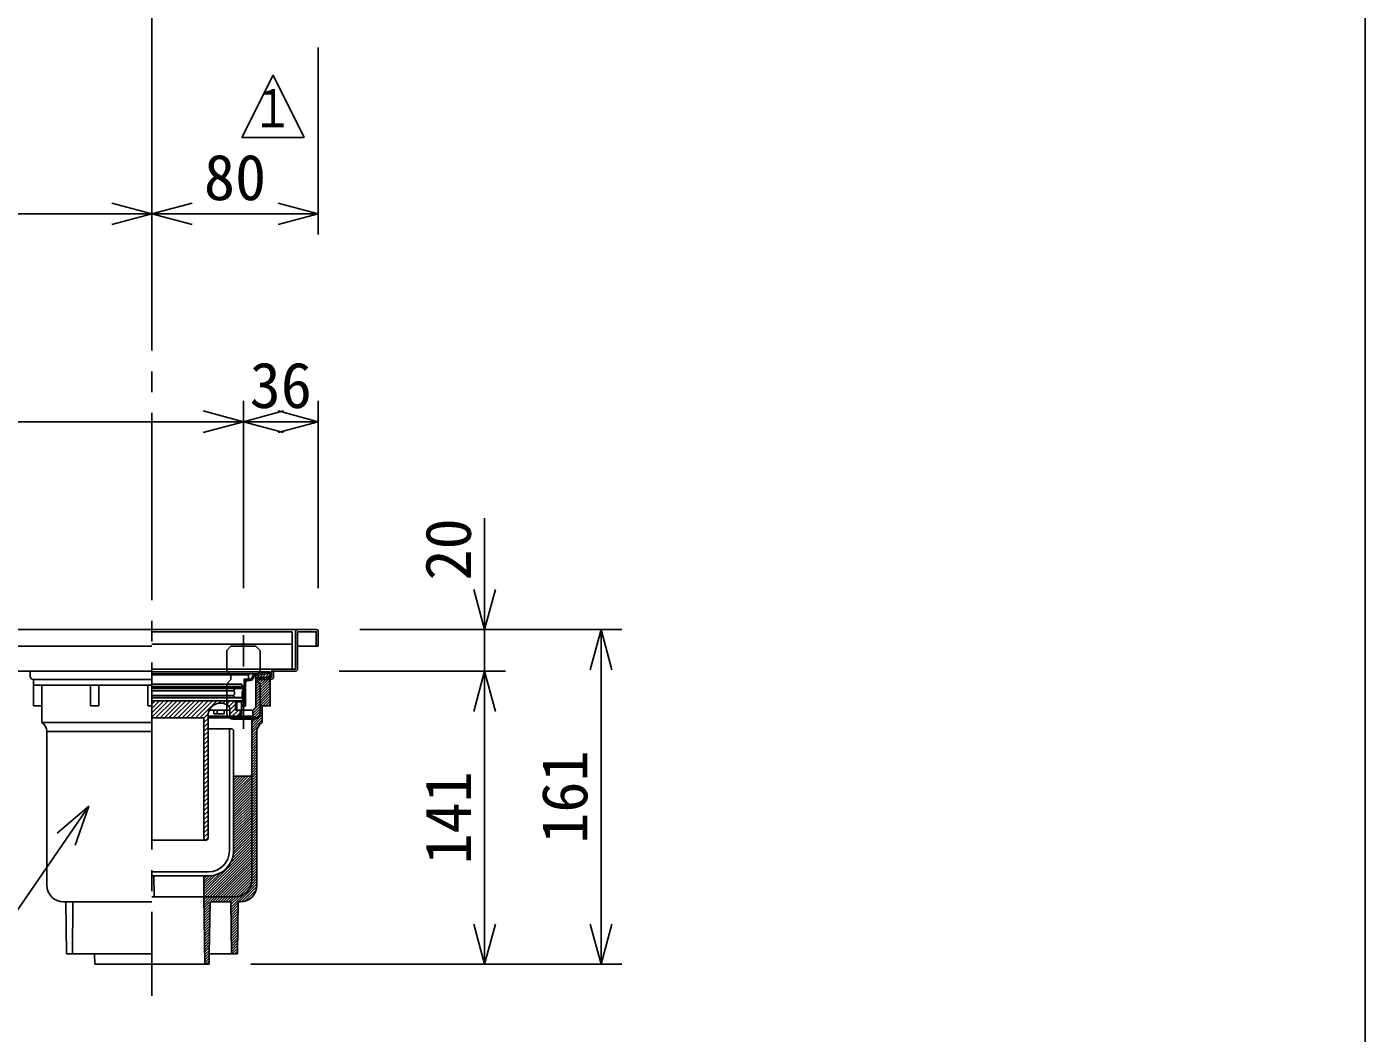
# Model space of a CAD drawing. Units: millimetres, scale not verified. Extents: x -1365 to 1365, y -930 to 870.
# Drawn here: x 721 to 1365, y -137 to 348 of the extents above; entities that cross this region are included whole.
import ezdxf
from ezdxf.enums import TextEntityAlignment as Align

# ---------------------------------------------------------------- set-up
doc = ezdxf.new("R2010")
doc.units = ezdxf.units.MM
doc.header["$LTSCALE"] = 10
doc.linetypes.add('CHAIN2', pattern=[12, 9, -1, 1, -1])
doc.linetypes.add('DASHED2', pattern=[3, 2, -1])
for name, color, linetype in [('0-0_計極細', 2, 'Continuous'), ('0-1_計細線', 3, 'Continuous'), ('0-5_寸法線', 7, 'Continuous'), ('0-7_枠細線', 5, 'Continuous'), ('0-8_枠中線', 5, 'Continuous')]:
    doc.layers.add(name, color=color, linetype=linetype)
doc.styles.add('ＭＳ ゴシック', font='')
doc.styles.get('ＭＳ ゴシック').set_extended_font_data('MS Gothic')

msp = doc.modelspace()

# ---------------------------------------------------------------- linework, layer by layer
at = {"layer": '0-0_計極細', "linetype": 'CHAIN2'}
msp.add_line((781.47, 521.79), (781.47, -118.58), dxfattribs=at)
at = {"layer": '0-0_計極細', "linetype": 'DASHED2'}
msp.add_line((825.47, 9.79), (825.47, 54.84), dxfattribs=at)
at = {"layer": '0-0_計極細'}
for p, q in [((781.47, 37.27), (838.37, 37.27)), ((781.47, 36.29), (831.45, 36.29)), ((781.47, 35.79), (827.42, 35.79)), ((828.71, 33.79), (827.52, 33.79)), ((828.71, 33.09), (827.52, 33.09)), ((827.92, 33.99), (827.92, 35.29)), ((827.97, 33.79), (827.97, 36.29)), ((831.45, 36.29), (838.37, 37.27)), ((831.45, 35.58), (838.37, 36.57)), ((831.45, 35.28), (831.8, 35.63)), ((831.45, 20.27), (831.45, 35.59)), ((838.37, 34.88), (831.45, 34.08)), ((831.45, 28.92), (837.29, 34.76)), ((831.45, 30.19), (835.85, 34.59)), ((831.45, 27.65), (838.37, 34.57)), ((831.45, 31.46), (834.41, 34.42)), ((831.45, 32.74), (832.97, 34.26)), ((831.45, 34.01), (831.53, 34.09)), ((831.45, 26.37), (838.37, 33.29)), ((831.53, 34.09), (833.28, 35.84)), ((832.97, 34.26), (834.77, 36.05)), ((834.41, 34.42), (836.25, 36.27)), ((835.85, 34.59), (837.74, 36.48)), ((837.29, 34.76), (838.37, 35.84)), ((824.97, 29.39), (781.47, 29.39)), ((781.47, 29.2), (825.62, 29.2)), ((781.47, 25.9), (820.72, 25.9)), ((781.67, 31.29), (824.67, 31.29)), ((781.67, 30.29), (825.27, 30.29)), ((821.22, 27.7), (820.72, 28.2)), ((821.22, 29.2), (821.22, 28.7)), ((821.22, 27.7), (821.22, 26.4)), ((824.67, 30.29), (824.67, 31.29)), ((824.82, 27.7), (825.62, 29.2)), ((824.82, 27.7), (824.82, 24.9)), ((824.97, 29.39), (824.97, 30.29)), ((825.77, 21.49), (825.77, 32.04)), ((826.47, 20.79), (826.47, 32.04)), ((829.97, 18.53), (838.37, 26.93)), ((831.45, 25.1), (838.37, 32.02)), ((831.45, 23.83), (838.37, 30.75)), ((831.45, 22.55), (838.37, 29.47)), ((831.45, 21.28), (838.37, 28.2)), ((781.47, 24.9), (824.82, 24.9)), ((824.97, 24.79), (781.47, 24.79)), ((781.47, 15.43), (789.34, 23.29)), ((781.47, 17.55), (787.21, 23.29)), ((781.47, 19.67), (785.09, 23.29)), ((781.47, 21.79), (782.97, 23.29)), ((783.25, 15.08), (791.46, 23.29)), ((785.37, 15.08), (793.58, 23.29)), ((787.49, 15.08), (795.7, 23.29)), ((789.61, 15.08), (797.82, 23.29)), ((791.73, 15.08), (799.94, 23.29)), ((793.86, 15.08), (802.06, 23.29)), ((795.98, 15.08), (804.19, 23.29)), ((798.1, 15.08), (806.31, 23.29)), ((800.22, 15.08), (808.43, 23.29)), ((802.34, 15.08), (810.55, 23.29)), ((804.46, 15.08), (812.67, 23.29)), ((813.72, 22.22), (814.79, 23.29)), ((815.75, 22.13), (816.91, 23.29)), ((817.3, 21.56), (819.03, 23.29)), ((818.45, 20.58), (821.16, 23.29)), ((818.97, 18.98), (821.72, 21.73)), ((818.97, 16.86), (821.72, 19.61)), ((821.22, 25.4), (821.22, 24.9)), ((824.97, 23.29), (821.72, 23.29)), ((821.72, 22.79), (825.77, 22.79)), ((822.22, 18.89), (822.22, 22.79)), ((824.47, 16.79), (824.47, 22.79)), ((824.47, 21.49), (825.77, 21.49)), ((824.47, 20.79), (826.47, 20.79)), ((824.97, 23.29), (824.97, 24.79)), ((829.97, 17.26), (838.37, 25.66)), ((829.97, 15.98), (834.47, 20.48)), ((831.45, 20.27), (829.97, 18.79)), ((834.87, 20.88), (838.37, 24.38)), ((836.14, 20.88), (838.37, 23.11)), ((837.42, 20.88), (838.37, 21.84)), ((781.47, 15.08), (806.47, 15.08)), ((806.47, 14.97), (808.52, 17.02)), ((806.47, -42.71), (806.47, 15.08)), ((806.47, 12.85), (808.47, 14.85)), ((808.47, 14.79), (808.47, 16.26)), ((808.47, -42.71), (808.47, 16.26)), ((808.47, 15.88), (829.97, 15.88)), ((808.47, 15.08), (831.45, 15.08)), ((809.03, 18.79), (818.97, 18.79)), ((811.26, 17.09), (811.26, 18.79)), ((811.26, 17.09), (816.26, 17.09)), ((812.76, 17.09), (812.76, 18.79)), ((816.26, 17.09), (816.26, 18.79)), ((818.97, 15.89), (818.97, 18.89)), ((821.97, 15.89), (818.97, 15.89)), ((820.12, 15.89), (823.12, 18.89)), ((822.26, 15.91), (823.95, 17.6)), ((823.64, 16.79), (824.47, 16.79)), ((824.47, 18.79), (829.97, 18.79)), ((829.47, 12.94), (834.47, 17.94)), ((829.47, 11.67), (834.47, 16.67)), ((829.47, 10.39), (834.47, 15.39)), ((829.47, -12), (829.47, 15.08)), ((829.47, 14.21), (830.34, 15.08)), ((829.47, 9.12), (834.47, 14.12)), ((830.73, 15.47), (834.47, 19.21)), ((806.47, 10.73), (808.47, 12.73)), ((806.47, 8.61), (808.47, 10.61)), ((806.47, 6.48), (808.47, 8.48)), ((819.72, 9.88), (808.47, 9.88)), ((818.72, -48.92), (818.72, 8.88)), ((820.72, -48.92), (820.72, 8.88)), ((829.47, 7.85), (832.6, 10.97)), ((829.47, 6.57), (832, 9.1)), ((829.47, 5.3), (831.97, 7.8)), ((829.47, 4.03), (831.97, 6.53)), ((806.47, 4.36), (808.47, 6.36)), ((806.47, 2.24), (808.47, 4.24)), ((806.47, 0.12), (808.47, 2.12)), ((806.47, -2), (808.47, 0)), ((829.47, 2.76), (831.97, 5.26)), ((829.47, 1.48), (831.97, 3.98)), ((829.47, 0.21), (831.97, 2.71)), ((829.47, -1.06), (831.97, 1.44)), ((829.47, -2.34), (831.97, 0.16)), ((806.47, -4.12), (808.47, -2.12)), ((806.47, -6.24), (808.47, -4.24)), ((806.47, -8.36), (808.47, -6.36)), ((829.47, -3.61), (831.97, -1.11)), ((829.47, -4.88), (831.97, -2.38)), ((829.47, -6.15), (831.97, -3.65)), ((829.47, -7.43), (831.97, -4.93)), ((829.47, -8.7), (831.97, -6.2)), ((806.47, -10.49), (808.47, -8.49)), ((806.47, -12.61), (808.47, -10.61)), ((806.47, -14.73), (808.47, -12.73)), ((820.72, -21.27), (829.47, -12.52)), ((829.47, -9.97), (831.97, -7.47)), ((829.47, -11.24), (831.97, -8.74)), ((829.47, -12.52), (831.97, -10.02)), ((829.47, -13.79), (831.97, -11.29)), ((829.47, -62.92), (829.47, -12)), ((829.47, -15.06), (831.97, -12.56)), ((806.47, -16.85), (808.47, -14.85)), ((806.47, -18.97), (808.47, -16.97)), ((806.47, -21.09), (808.47, -19.09)), ((828.6, -12.99), (820.72, -12.99)), ((820.72, -19.99), (827.73, -12.99)), ((820.72, -18.72), (826.46, -12.99)), ((820.72, -17.45), (825.18, -12.99)), ((820.72, -16.18), (823.91, -12.99)), ((820.72, -14.9), (822.64, -12.99)), ((820.72, -13.63), (821.36, -12.99)), ((820.72, -22.54), (829.47, -13.79)), ((820.72, -23.81), (829.47, -15.06)), ((820.72, -25.09), (829.47, -16.34)), ((820.72, -26.36), (829.47, -17.61)), ((820.72, -27.63), (829.47, -18.88)), ((829.47, -16.34), (831.97, -13.84)), ((829.47, -17.61), (831.97, -15.11)), ((829.47, -18.88), (831.97, -16.38)), ((829.47, -20.15), (831.97, -17.65)), ((829.47, -21.43), (831.97, -18.93)), ((806.47, -23.21), (808.47, -21.21)), ((806.47, -25.34), (808.47, -23.34)), ((806.47, -27.46), (808.47, -25.46)), ((820.72, -28.9), (829.47, -20.15)), ((820.72, -30.18), (829.47, -21.43)), ((820.72, -48.92), (820.72, -21.92)), ((820.72, -31.45), (829.47, -22.7)), ((820.72, -32.72), (829.47, -23.97)), ((820.72, -34), (829.47, -25.25)), ((829.47, -22.7), (831.97, -20.2)), ((829.47, -23.97), (831.97, -21.47)), ((829.47, -25.25), (831.97, -22.75)), ((829.47, -26.52), (831.97, -24.02)), ((829.47, -27.79), (831.97, -25.29)), ((806.47, -29.58), (808.47, -27.58)), ((806.47, -31.7), (808.47, -29.7)), ((806.47, -33.82), (808.47, -31.82)), ((820.72, -35.27), (829.47, -26.52)), ((820.72, -36.54), (829.47, -27.79)), ((820.72, -37.81), (829.47, -29.06)), ((820.72, -39.09), (829.47, -30.34)), ((820.72, -40.36), (829.47, -31.61)), ((829.47, -29.06), (831.97, -26.56)), ((829.47, -30.34), (831.97, -27.84)), ((829.47, -31.61), (831.97, -29.11)), ((829.47, -32.88), (831.97, -30.38)), ((829.47, -34.16), (831.97, -31.66)), ((806.47, -35.94), (808.47, -33.94)), ((806.47, -38.06), (808.47, -36.06)), ((806.47, -40.18), (808.47, -38.18)), ((820.72, -41.63), (829.47, -32.88)), ((820.72, -42.91), (829.47, -34.16)), ((820.72, -44.18), (829.47, -35.43)), ((820.72, -45.45), (829.47, -36.7)), ((820.72, -46.72), (829.47, -37.97)), ((829.47, -35.43), (831.97, -32.93)), ((829.47, -36.7), (831.97, -34.2)), ((829.47, -37.97), (831.97, -35.47)), ((829.47, -39.25), (831.97, -36.75)), ((829.47, -40.52), (831.97, -38.02)), ((807.47, -43.71), (781.47, -43.71)), ((806.47, -42.31), (808.47, -40.31)), ((807.22, -43.68), (808.47, -42.43)), ((819.38, -54.43), (829.47, -44.34)), ((820.23, -52.3), (829.47, -43.06)), ((820.59, -50.67), (829.47, -41.79)), ((820.72, -48), (829.47, -39.25)), ((820.72, -49.27), (829.47, -40.52)), ((829.47, -41.79), (831.97, -39.29)), ((829.47, -43.06), (831.97, -40.56)), ((829.47, -44.34), (831.97, -41.84)), ((829.47, -45.61), (831.97, -43.11)), ((829.47, -46.88), (831.97, -44.38)), ((806.47, -68.61), (829.47, -45.61)), ((806.47, -69.88), (829.47, -46.88)), ((806.71, -70.92), (829.47, -48.16)), ((807.98, -70.92), (829.47, -49.43)), ((809.26, -70.92), (829.47, -50.7)), ((829.47, -48.16), (831.97, -45.66)), ((829.47, -49.43), (831.97, -46.93)), ((829.47, -50.7), (831.97, -48.2)), ((829.47, -51.97), (831.97, -49.47)), ((829.47, -53.25), (831.97, -50.75)), ((810.53, -70.92), (829.47, -51.97)), ((811.8, -70.92), (829.47, -53.25)), ((813.07, -70.92), (829.47, -54.52)), ((814.35, -70.92), (829.47, -55.79)), ((815.62, -70.92), (829.47, -57.07)), ((829.47, -54.52), (831.97, -52.02)), ((829.47, -55.79), (831.97, -53.29)), ((829.47, -57.07), (831.97, -54.57)), ((829.47, -58.34), (831.97, -55.84)), ((829.47, -59.61), (831.97, -57.11)), ((781.47, -58.92), (808.72, -58.92)), ((781.47, -60.92), (782.4, -60.92)), ((782.4, -60.92), (808.72, -60.92)), ((782.47, -70.42), (782.4, -60.93)), ((806.47, -67.34), (814.23, -59.58)), ((806.47, -66.06), (812.11, -60.43)), ((806.47, -64.79), (810.47, -60.79)), ((806.47, -63.52), (809.08, -60.91)), ((806.47, -70.92), (806.47, -60.92)), ((808.72, -60.92), (806.47, -60.92)), ((806.47, -62.25), (807.8, -60.92)), ((806.47, -60.97), (806.53, -60.92)), ((816.89, -70.92), (829.47, -58.34)), ((818.16, -70.92), (829.47, -59.61)), ((819.44, -70.92), (829.47, -60.88)), ((820.71, -70.92), (829.47, -62.16)), ((822, -70.9), (829.45, -63.45)), ((828.2, -67.25), (831.97, -63.47)), ((829.2, -64.97), (831.97, -62.2)), ((829.45, -63.45), (831.97, -60.93)), ((829.47, -60.88), (831.97, -58.38)), ((829.47, -62.16), (831.97, -59.66)), ((819.48, -74.69), (823.52, -70.65)), ((819.5, -75.95), (825.8, -69.64)), ((823.3, -73.42), (831.97, -64.75)), ((823.52, -70.65), (829.2, -64.97)), ((824.6, -73.39), (831.95, -66.05)), ((825.8, -69.64), (828.2, -67.25)), ((826.15, -73.12), (831.67, -67.6)), ((828.58, -71.96), (830.51, -70.03)), ((743.22, -98.42), (743.47, -73.42)), ((806.97, -103.42), (806.47, -70.92)), ((821.47, -70.92), (806.47, -70.92)), ((806.48, -71.15), (806.71, -70.92)), ((806.49, -72.41), (807.98, -70.92)), ((806.51, -73.66), (809.26, -70.92)), ((806.53, -74.91), (810.53, -70.92)), ((806.55, -76.17), (811.8, -70.92)), ((806.57, -77.42), (809.45, -74.54)), ((806.59, -78.67), (809.43, -75.83)), ((806.61, -79.93), (809.41, -77.13)), ((809.06, -98.42), (809.47, -73.42)), ((809.47, -73.42), (819.47, -73.42)), ((810.57, -73.42), (813.07, -70.92)), ((811.85, -73.42), (814.35, -70.92)), ((813.12, -73.42), (815.62, -70.92)), ((814.39, -73.42), (816.89, -70.92)), ((815.66, -73.42), (818.16, -70.92)), ((816.94, -73.42), (819.44, -70.92)), ((818.21, -73.42), (820.71, -70.92)), ((819.47, -73.43), (822, -70.9)), ((819.72, -98.42), (819.47, -73.42)), ((819.51, -77.21), (822.97, -73.75)), ((819.52, -78.47), (822.95, -75.05)), ((819.53, -79.73), (822.92, -76.34)), ((806.63, -81.18), (809.39, -78.42)), ((806.65, -82.43), (809.37, -79.72)), ((806.67, -83.69), (809.35, -81.01)), ((806.69, -84.94), (809.32, -82.3)), ((806.71, -86.19), (809.3, -83.6)), ((819.55, -80.99), (822.9, -77.63)), ((819.56, -82.25), (822.88, -78.93)), ((819.57, -83.51), (822.86, -80.22)), ((819.59, -84.77), (822.84, -81.51)), ((819.6, -86.03), (822.82, -82.81)), ((806.73, -87.45), (809.28, -84.89)), ((806.75, -88.7), (809.26, -86.19)), ((806.76, -89.95), (809.24, -87.48)), ((806.78, -91.21), (809.22, -88.78)), ((806.8, -92.46), (809.19, -90.07)), ((819.61, -87.29), (822.8, -84.1)), ((819.62, -88.55), (822.78, -85.39)), ((819.64, -89.81), (822.76, -86.69)), ((819.65, -91.07), (822.74, -87.98)), ((819.66, -92.33), (822.72, -89.27)), ((806.82, -93.72), (809.17, -91.37)), ((806.84, -94.97), (809.15, -92.66)), ((806.86, -96.22), (809.13, -93.95)), ((806.88, -97.48), (809.11, -95.25)), ((806.9, -98.73), (809.09, -96.54)), ((819.67, -93.59), (822.7, -90.57)), ((819.69, -94.85), (822.68, -91.86)), ((819.7, -96.11), (822.66, -93.16)), ((819.71, -97.37), (822.64, -94.45)), ((819.94, -98.42), (822.61, -95.74)), ((806.92, -99.98), (809.06, -97.84)), ((806.94, -101.24), (809.04, -99.13)), ((806.96, -102.49), (809.02, -100.43)), ((807.3, -103.42), (809, -101.72)), ((821.21, -98.42), (822.59, -97.04)), ((822.48, -98.42), (822.57, -98.33)), ((808.57, -103.42), (808.98, -103.01))]:
    msp.add_line(p, q, dxfattribs=at)
for points in [[(825.77, 30.79), (825.77, 33.79), (827.72, 33.79)], [(781.47, 28.2), (820.72, 28.2), (821.22, 28.7)], [(821.22, 25.4), (820.72, 25.9), (821.22, 26.4)], [(821.72, 18.89), (821.72, 23.29), (781.47, 23.29)], [(823.97, 17.89), (823.97, 18.89), (821.72, 18.89)], [(831.45, 15.08), (829.97, 15.88), (829.97, 18.79)], [(806.47, -71.02), (806.47, -70.92), (781.47, -70.92)]]:
    msp.add_lwpolyline(points, dxfattribs=at)
for centre, radius, start, end in [((827.52, 32.04), 1.75, 90, 180), ((827.52, 32.04), 1.05, 90, 180), ((827.42, 35.29), 0.5, 24.05455, 90), ((827.72, 33.99), 0.2, 270, 360), ((827.42, 35.29), 0.5, 0, 24.05455), ((828.71, 34.79), 1, 270, 356.64911), ((828.71, 34.79), 1.7, 270, 356.64911), ((831.45, 34.54), 1.75, 90, 175.84901), ((831.45, 34.54), 1.05, 90, 175.84901), ((825.27, 30.79), 0.5, 270, 360), ((814.47, 16.26), 6, 55.16629, 180), ((815.97, 18.89), 3, 0, 50.0295), ((821.97, 17.89), 2, 270, 360), ((819.72, 8.88), 1, 90, 180), ((819.72, 8.88), 1, 0, 90), ((828.47, -12), 1, 277.18076, 360), ((807.47, -42.71), 1, 180, 270.00046), ((807.47, -42.71), 1, 269.99954, 360), ((808.72, -48.92), 10, 270, 360), ((808.72, -48.92), 12, 270, 360), ((821.47, -62.92), 8, 270, 360), ((782.97, -70.42), 0.5, 180.39514, 270)]:
    msp.add_arc(centre, radius, start, end, dxfattribs=at)
at = {"layer": '0-1_計細線'}
for p, q in [((781.47, 56.58), (848.97, 56.58)), ((848.97, 56.58), (848.97, 38.58)), ((850.47, 56.58), (850.47, 38.58)), ((861.47, 49.58), (861.47, 56.58)), ((-934.53, 49.58), (781.47, 49.58)), ((781.47, 50.58), (848.97, 50.58)), ((860.47, 49.58), (861.47, 49.58)), ((402.47, 37.58), (781.47, 37.58)), ((722.97, 37.08), (722.97, 35.08)), ((724.47, 33.58), (781.47, 33.58)), ((724.57, 20.88), (724.57, 33.58)), ((781.47, 38.58), (848.97, 38.58)), ((838.47, 33.58), (832.47, 33.58)), ((838.37, 21.44), (838.37, 37.26)), ((838.97, 37.08), (838.97, 35.08)), ((839.97, 37.08), (839.97, 35.08)), ((850.47, 38.58), (840.47, 38.58)), ((840.47, 37.58), (850.47, 37.58)), ((781.47, 30.88), (724.57, 30.88)), ((728.47, 12.88), (728.47, 30.88)), ((751.97, 20.88), (751.97, 30.88)), ((755.97, 20.88), (755.97, 30.88)), ((779.47, 20.88), (779.47, 30.88)), ((728.47, 20.88), (724.57, 20.88)), ((755.97, 20.88), (751.97, 20.88)), ((781.47, 20.88), (779.47, 20.88)), ((834.47, 12.88), (834.47, 20.88)), ((781.47, 12.88), (728.47, 12.88)), ((781.47, 8.55), (730.97, 8.55)), ((730.97, -65.42), (730.97, 8.55)), ((831.97, -65.42), (831.97, 8.55)), ((781.47, -73.42), (738.97, -73.42)), ((740.37, -98.42), (739.97, -73.42)), ((822.57, -98.42), (822.97, -73.42)), ((822.97, -73.42), (823.97, -73.42)), ((781.47, -98.42), (740.37, -98.42)), ((753.97, -103.42), (753.89, -98.42)), ((808.97, -103.42), (809.06, -98.42)), ((809.06, -98.42), (822.57, -98.42)), ((756.92, -103.42), (753.97, -103.42)), ((781.47, -103.42), (756.92, -103.42)), ((781.47, -103.42), (806.03, -103.42)), ((806.03, -103.42), (808.97, -103.42))]:
    msp.add_line(p, q, dxfattribs=at)
at = {"layer": '0-1_計細線', "linetype": 'DASHED2'}
for p, q in [((819.47, 49.57), (817.47, 47.57)), ((817.47, 37.57), (817.47, 47.57)), ((819.47, 49.57), (831.47, 49.57)), ((833.47, 47.57), (831.47, 49.57)), ((833.47, 37.57), (833.47, 47.57)), ((817.47, 31.57), (817.47, 17.57)), ((833.47, 31.57), (833.47, 17.57)), ((820.47, 14.57), (830.47, 14.57))]:
    msp.add_line(p, q, dxfattribs=at)
at = {"layer": '0-1_計細線'}
for points in [[(860.47, 57.58), (851.47, 57.58), (-933.53, 57.58)], [(851.47, 49.58), (860.47, 49.58), (860.47, 56.58), (851.47, 56.58), (851.47, 38.58)], [(838.47, 34.58), (832.47, 34.58), (832.47, 33.58)], [(834.47, 20.88), (838.37, 20.88), (838.37, 21.44)]]:
    msp.add_lwpolyline(points, dxfattribs=at)
at = {"layer": '0-1_計細線', "linetype": 'DASHED2'}
for points in [[(817.47, 37.57), (819.47, 35.57), (819.47, 33.57), (817.47, 31.57)], [(833.47, 37.57), (831.47, 35.57), (831.47, 33.57), (833.47, 31.57)]]:
    msp.add_lwpolyline(points, dxfattribs=at)
at = {"layer": '0-1_計細線'}
for centre, radius, start, end in [((851.47, 56.58), 1, 90, 180), ((860.47, 56.58), 1, 0, 90), ((722.47, 37.08), 0.5, 0, 90), ((724.47, 35.08), 1.5, 180, 270), ((838.47, 35.08), 1.5, 270, 360), ((838.47, 35.08), 0.5, 270, 360), ((840.47, 37.08), 1.5, 90, 180), ((840.47, 37.08), 0.5, 90, 180), ((850.47, 38.58), 1, 270, 360), ((725.97, 8.55), 5, 0, 60), ((836.97, 8.55), 5, 120, 180), ((738.97, -65.42), 8, 180, 270), ((823.97, -65.42), 8, 270, 360)]:
    msp.add_arc(centre, radius, start, end, dxfattribs=at)
at = {"layer": '0-1_計細線', "linetype": 'DASHED2'}
for centre, start, end in [((820.47, 17.57), 180, 270), ((830.47, 17.57), 270, 360)]:
    msp.add_arc(centre, 3, start, end, dxfattribs=at)
at = {"layer": '0-5_寸法線'}
for p, q in [((781.47, 337.58), (781.47, 247.58)), ((861.47, 337.58), (861.47, 247.58)), ((-934.53, 257.58), (781.47, 257.58)), ((781.47, 257.58), (762.15, 262.76)), ((781.47, 257.58), (762.15, 252.41)), ((781.47, 257.58), (800.79, 262.76)), ((781.47, 257.58), (800.79, 252.41)), ((781.47, 257.58), (861.47, 257.58)), ((861.47, 257.58), (842.15, 262.76)), ((861.47, 257.58), (842.15, 252.41)), ((825.47, 77.58), (825.47, 167.58)), ((861.47, 77.58), (861.47, 167.58)), ((825.47, 157.58), (806.15, 162.76)), ((825.47, 157.58), (844.79, 162.76)), ((861.47, 157.58), (842.15, 162.76)), ((-898.53, 157.58), (825.47, 157.58)), ((825.47, 157.58), (806.15, 152.41)), ((825.47, 157.58), (844.79, 152.41)), ((825.47, 157.58), (861.47, 157.58)), ((861.47, 157.58), (842.15, 152.41)), ((941.47, 7.58), (941.47, 111.21)), ((941.47, 57.58), (936.3, 76.9)), ((941.47, 57.58), (946.65, 76.9)), ((881.47, 57.58), (951.47, 57.58)), ((881.47, 57.58), (1007.47, 57.58)), ((997.47, 57.58), (992.3, 38.26)), ((997.47, 57.58), (1002.65, 38.26)), ((997.47, -103.42), (997.47, 57.58)), ((871.47, 37.58), (951.47, 37.58)), ((871.47, 37.58), (951.47, 37.58)), ((941.47, 37.58), (936.3, 18.26)), ((941.47, 37.58), (936.3, 18.26)), ((941.47, 37.58), (946.65, 18.26)), ((941.47, 37.58), (946.65, 18.26)), ((941.47, -103.42), (941.47, 37.58)), ((751.17, -27.31), (735.95, -40.29)), ((751.17, -27.31), (744.48, -46.16)), ((941.47, -103.42), (936.3, -84.1)), ((941.47, -103.42), (946.65, -84.1)), ((997.47, -103.42), (992.3, -84.1)), ((997.47, -103.42), (1002.65, -84.1)), ((828.97, -103.42), (951.47, -103.42)), ((828.97, -103.42), (1007.47, -103.42))]:
    msp.add_line(p, q, dxfattribs=at)
msp.add_lwpolyline([(751.17, -27.31), (697.63, -105.09), (433.63, -105.09)], dxfattribs=at)
at = {"layer": '0-7_枠細線'}
for p, q in [((839.74, 324.36), (824.74, 294.36)), ((854.74, 294.36), (839.74, 324.36)), ((824.74, 294.36), (854.74, 294.36))]:
    msp.add_line(p, q, dxfattribs=at)
at = {"layer": '0-8_枠中線'}
msp.add_lwpolyline([(-1365, -930), (-1365, 870), (1365, 870), (1365, -930)], close=True, dxfattribs=at)

# ---------------------------------------------------------------- texts
at = {"layer": '0-5_寸法線', "style": 'ＭＳ ゴシック'}
for s, p in [('80', (806.47, 257.58)), ('36', (828.47, 157.58))]:
    msp.add_text(s, height=21.99, dxfattribs=at).set_placement(p, align=Align.BOTTOM_LEFT)
for s, p in [('20', (941.47, 81.21)), ('161', (997.47, -45.42)), ('141', (941.47, -55.42))]:
    msp.add_text(s, height=21.99, rotation=90, dxfattribs=at).set_placement(p, align=Align.BOTTOM_LEFT)
at = {"layer": '0-7_枠細線', "style": 'ＭＳ ゴシック', "width": 0.8}
msp.add_text('１', height=18.33, dxfattribs=at).set_placement((829.47, 293.75), align=Align.BOTTOM_LEFT)

doc.saveas('drawing.dxf')
